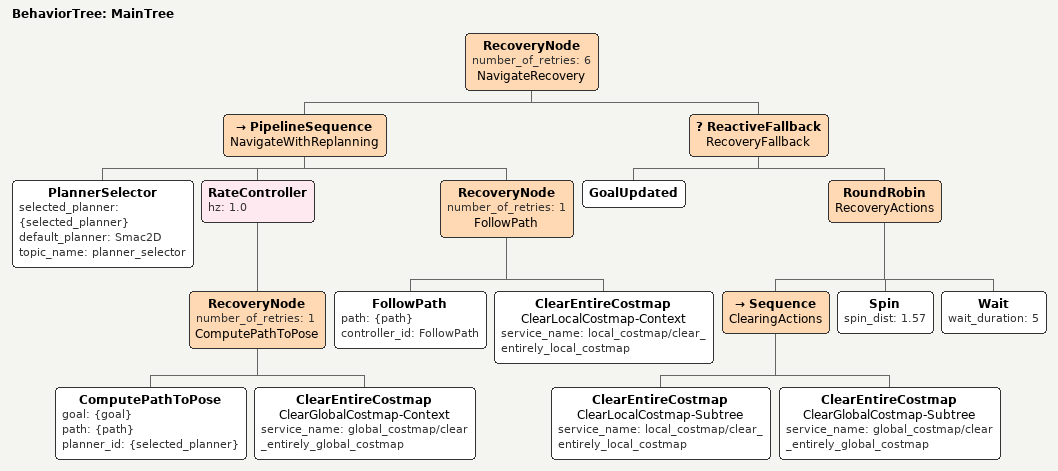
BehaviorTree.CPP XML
<root BTCPP_format="4" main_tree_to_execute="MainTree">
  <BehaviorTree ID="MainTree">
    <RecoveryNode number_of_retries="6" name="NavigateRecovery">
      <PipelineSequence name="NavigateWithReplanning">
        <PlannerSelector selected_planner="{selected_planner}" default_planner="Smac2D" topic_name="planner_selector"/>
        <RateController hz="1.0">
          <RecoveryNode number_of_retries="1" name="ComputePathToPose">
            <ComputePathToPose goal="{goal}" path="{path}" planner_id="{selected_planner}"/>
            <ClearEntireCostmap name="ClearGlobalCostmap-Context" service_name="global_costmap/clear_entirely_global_costmap"/>
          </RecoveryNode>
        </RateController>
        <RecoveryNode number_of_retries="1" name="FollowPath">
          <FollowPath path="{path}" controller_id="FollowPath"/>
          <ClearEntireCostmap name="ClearLocalCostmap-Context" service_name="local_costmap/clear_entirely_local_costmap"/>
        </RecoveryNode>
      </PipelineSequence>
      <ReactiveFallback name="RecoveryFallback">
        <GoalUpdated/>
        <RoundRobin name="RecoveryActions">
          <Sequence name="ClearingActions">
            <ClearEntireCostmap name="ClearLocalCostmap-Subtree" service_name="local_costmap/clear_entirely_local_costmap"/>
            <ClearEntireCostmap name="ClearGlobalCostmap-Subtree" service_name="global_costmap/clear_entirely_global_costmap"/>
          </Sequence>
          <Spin spin_dist="1.57"/>
          <Wait wait_duration="5"/>
        </RoundRobin>
      </ReactiveFallback>
    </RecoveryNode>
  </BehaviorTree>
</root>
